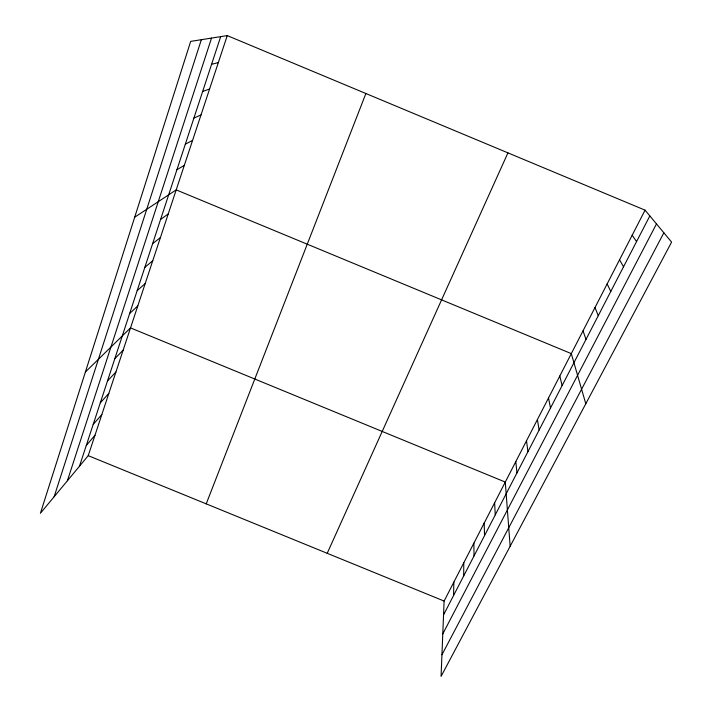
<?xml version="1.0" encoding="UTF-8"?>
<svg xmlns="http://www.w3.org/2000/svg" width="712" height="712" viewBox="0 0 712 712"><rect width="100%" height="100%" fill="white"/><g stroke="black" fill="none" stroke-linecap="round" stroke-linejoin="round"><path stroke-width="1.07" d="M463.681 575.963L463.788 562.774M453.526 595.597L453.864 582.087M645.063 210.156L444.11 601.062L441.066 676.4L671.594 242.107L645.063 210.156L227.262 35.6L190.683 41.385L40.406 513.281L88.235 455.653L227.262 35.6M54.13 496.745L201.354 39.694M67.382 480.778L211.517 38.092M79.459 466.227L220.675 36.641M206.213 503.865L365.888 93.512M327.208 553.304L507.932 152.866M443.549 614.892L649.842 215.914M442.775 633.92L656.491 223.915M441.938 654.791L663.86 232.797M86.277 445.472L94.972 435.281M93.228 424.352L101.834 414.553M100.294 402.85L108.811 393.46M107.494 380.956L115.922 371.993M114.819 358.652L123.158 350.144M85.395 372.011L130.519 327.894L505.28 482.068L510.148 546.246M129.664 313.494L137.79 305.911M137.185 290.63L145.204 283.536M144.839 267.347L152.742 260.752M152.635 243.629L160.414 237.559M160.574 219.465L168.237 213.938M134.693 217.205L176.202 189.881L571.309 353.624L585.789 403.757M176.923 169.741L184.31 165.371M185.334 144.153L192.578 140.398M193.913 118.059L200.998 114.952M202.653 91.456L209.586 89.009M211.58 64.32L218.335 62.567M88.235 455.653L444.11 601.062M632.176 235.218L636.564 241.59M619.538 259.809L623.552 266.769M607.14 283.928L610.789 291.457M594.974 307.593L598.267 315.665M583.03 330.822L585.985 339.419M559.801 376.007L562.115 385.584M548.507 397.981L550.51 408.029M537.409 419.573L539.118 430.057M526.506 440.772L527.939 451.684M515.799 461.607L516.957 472.928M494.626 502.788L495.258 514.892M484.169 523.133L484.543 535.62M473.889 543.131L474.014 555.965"/></g></svg>
